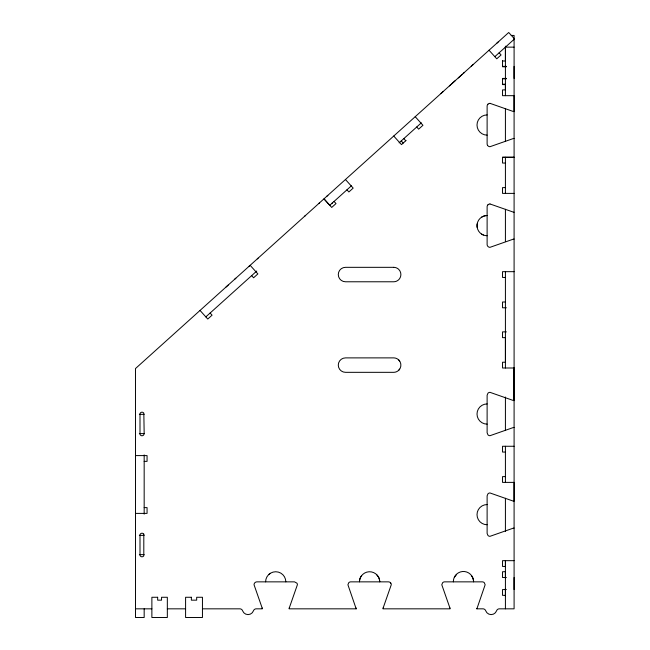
<?xml version="1.0" encoding="UTF-8"?>
<svg xmlns="http://www.w3.org/2000/svg" width="650" height="650" viewBox="0 0 650 650"><rect width="100%" height="100%" fill="white"/><g stroke="black" fill="none" stroke-linecap="round" stroke-linejoin="round"><path stroke-width="0.97" d="M505.416 595.782L505.416 588.762M505.416 577.72L505.416 571.699L502.531 571.74L502.531 577.525L506.382 577.525M505.416 566.686L505.416 560.666L505.416 608.831M514.093 427.432A2.901 2.901 0 0 0 513.264 427.554L490.003 435.695A2.893 2.893 0 0 1 487.963 434.85L487.118 432.802L487.118 395.233L487.963 393.193A2.893 2.893 0 0 1 490.003 392.34L513.264 400.481A2.901 2.901 0 0 0 514.085 400.603L514.093 367.998L502.531 367.998L502.531 362.221L505.424 362.221L505.424 337.651L502.531 337.651L502.531 331.874L506.382 331.874M514.085 78.422L514.093 66.381M514.085 589.566L514.093 577.525M514.085 400.603L514.093 367.998M511.201 35.433L514.093 35.433L514.093 608.831L499.322 608.831A2.893 2.893 0 0 0 496.6 610.756A5.785 5.785 0 0 1 485.696 610.756A2.893 2.893 0 0 0 482.974 608.831L476.881 608.831L485.144 584.748L484.299 582.701A2.893 2.893 0 0 0 482.251 581.856L444.681 581.856A2.884 2.884 0 0 0 442.642 582.701L441.789 584.748L449.987 608.205M476.881 608.831L476.913 608.416M477.173 223.803L477.043 226.549A10.099 10.099 0 0 0 487.118 235.755M144.17 433.615L143.804 434.817A2.161 2.161 0 0 1 140.002 434.444L140.002 413.514A2.186 2.186 0 0 1 143.829 413.14L144.17 433.615L139.352 433.615M143.804 534.162L143.804 555.847A2.161 2.161 0 0 1 140.002 555.474L140.002 534.544A2.186 2.186 0 0 1 143.829 534.17M289.193 608.205L297.391 584.748A2.909 2.909 0 0 0 296.92 583.164L294.499 581.856L256.929 581.856A2.909 2.909 0 0 0 254.036 584.748L262.226 608.205M383.069 608.205L391.267 584.748A2.884 2.884 0 0 0 390.788 583.156L390.423 582.701A2.884 2.884 0 0 0 388.375 581.856L350.805 581.856A2.893 2.893 0 0 0 348.757 582.701L347.912 584.748L356.176 608.831L289.128 608.831A2.884 2.884 0 0 1 289.25 608.002M361.611 575.64L360.693 577.046A10.156 10.156 0 0 0 359.474 581.856A10.148 10.148 0 0 1 361.181 576.233A10.116 10.116 0 0 1 379.706 581.856A10.148 10.148 0 0 0 378.544 577.029L376.439 574.413M454.569 577.046L456.617 574.413M487.963 104.187L487.589 104.65A2.86 2.86 0 0 0 487.118 106.234L487.118 143.804A2.893 2.893 0 0 0 487.589 145.389M487.963 204.815L487.589 205.278A2.86 2.86 0 0 0 487.118 206.854L487.118 244.424A2.893 2.893 0 0 0 487.589 246.009L487.963 246.472A2.893 2.893 0 0 0 490.011 247.317L513.264 239.176A2.893 2.893 0 0 1 514.093 239.054M234.626 279.297L235.852 278.192M304.387 216.482L305.614 215.377M449.394 85.922L450.621 84.817M226.037 287.032L228.182 285.098M440.806 93.657L442.951 91.723M472.981 64.683L471.258 66.227M331.671 203.588L332.459 202.873M451.596 83.939L455.544 80.381M462.223 74.368L458.274 77.919M463.198 73.483L464.425 72.386M205.839 316.883L256.742 271.05M329.574 205.473L351.406 185.819M399.116 142.854L421.322 122.858M494.837 56.672L514.524 38.943L508.723 32.5L135.476 368.566L135.501 617.5L144.17 617.5L144.17 608.831M406.063 140.489L401.473 144.625L393.738 136.037M326.658 196.43L327.868 195.341M496.551 43.461L498.696 41.527M249.129 266.24L249.657 265.761M257.278 258.903L258.099 258.164M318.898 203.418L319.426 202.946M268.864 574.413L270.181 573.389M481.585 217.173L483.397 216.239A10.099 10.099 0 0 1 487.118 215.524A10.099 10.099 0 0 0 477.051 224.746L477.173 227.484M514.093 47.141L505.416 47.141L505.416 61.002L502.531 61.002M502.531 66.381L506.382 66.381M506.382 66.779L502.531 66.779L502.531 60.604M506.382 78.422L502.531 78.422L502.531 84.606L505.424 84.606L505.416 89.903L502.531 89.903L502.531 95.68L514.093 95.68L514.085 111.605A2.901 2.901 0 0 1 513.264 111.483L490.011 103.342M502.531 78.821L506.382 78.821M502.531 84.199L505.416 84.199M502.531 157.268L514.093 157.268L502.531 157.268L502.531 163.044L505.424 163.044M505.424 187.614L502.531 187.614L502.531 193.391L514.093 193.391M514.093 271.668L502.531 271.668L502.531 277.444L505.424 277.444M505.424 302.006L502.531 302.006L502.531 307.791L506.382 307.791M139.352 414.342L144.17 414.342M514.093 446.266L502.531 446.266L502.531 452.051L505.416 452.051M135.501 455.593L147.062 455.593L147.062 461.37L144.17 461.37M505.416 476.613L502.531 476.613L502.531 482.389L514.093 482.389L514.085 501.223A2.901 2.901 0 0 1 513.264 501.109L490.003 492.968A2.893 2.893 0 0 0 487.963 493.813L487.118 495.852L487.118 533.423L487.963 535.47A2.893 2.893 0 0 0 490.003 536.315L513.264 528.174A2.901 2.901 0 0 1 514.093 528.052M144.17 507.609L147.062 507.609L147.062 513.394L135.501 513.394M139.352 535.372L144.17 535.372M139.352 554.637L144.17 554.637M514.093 560.666L502.531 560.666L502.531 566.442L505.416 566.442M506.382 589.566L502.531 589.566L502.531 595.343L505.416 595.343M135.501 608.831L151.881 608.831M167.334 608.831L185.591 608.831M202.451 608.831L239.858 608.831A2.893 2.893 0 0 1 242.58 610.756A5.785 5.785 0 0 0 253.484 610.756A2.893 2.893 0 0 1 256.206 608.831L262.299 608.831A2.876 2.876 0 0 0 262.178 608.002M490.011 203.97L513.467 212.16A2.868 2.868 0 0 0 514.093 212.225M483.397 235.048L481.585 234.106M499.127 52.804L501.061 54.949L496.771 58.817L489.036 50.229M415.212 116.699L422.947 125.287L418.649 129.155L416.715 127.01M403.829 138.612L405.762 140.757M401.261 140.92L403.195 143.065M345.442 179.514L353.178 188.102L348.887 191.969L346.954 189.824M334.067 201.427L336.001 203.572L331.703 207.439L323.968 198.851L329.769 205.294M250.144 265.322L257.879 273.91L253.589 277.777L251.656 275.632M210.129 313.016L212.062 315.169L207.764 319.036L200.029 310.44M390.414 582.701L390.796 583.164M487.589 145.389L487.963 145.844A2.893 2.893 0 0 0 490.011 146.697L513.264 138.556A2.901 2.901 0 0 1 514.093 138.434M471.445 575.64L472.363 577.046A10.156 10.156 0 0 1 473.582 581.856L473.387 579.881A10.091 10.091 0 0 0 453.351 581.856M505.416 46.134L505.416 95.68M505.416 108.461L505.416 141.481M505.416 157.268L505.416 193.391M505.416 209.284L505.416 241.621M505.416 271.668L505.416 367.998M505.416 397.028L505.416 430.381M505.416 446.266L505.416 482.389M505.416 498.257L505.416 531.538M144.17 454.911L144.17 514.142M383.126 608.002A2.884 2.884 0 0 0 383.004 608.831L450.052 608.831A2.876 2.876 0 0 0 449.93 608.002M487.955 204.823A2.86 2.86 0 0 1 489.978 203.986M487.118 524.753A10.099 10.099 0 0 1 477.011 514.654A10.099 10.099 0 0 1 487.118 504.554M487.118 424.133A10.099 10.099 0 0 1 477.011 414.034A10.099 10.099 0 0 1 487.118 403.926M487.955 104.203A2.86 2.86 0 0 1 489.978 103.358M487.118 135.135A10.107 10.107 0 0 1 477.003 125.019A10.107 10.107 0 0 1 487.118 114.912M356.054 608.002A2.876 2.876 0 0 1 356.176 608.831M399.669 369.135A7.223 7.223 0 0 1 393.673 372.328L345.507 372.328A7.223 7.223 0 0 1 338.284 365.105A7.223 7.223 0 0 1 345.507 357.89L393.673 357.882A7.223 7.223 0 0 1 399.669 361.091M398.783 359.986A7.239 7.239 0 0 1 398.783 370.216M265.598 581.856A10.116 10.116 0 0 1 275.714 571.748A10.116 10.116 0 0 1 285.829 581.856M393.673 267.329L345.507 267.329A7.223 7.223 0 0 0 338.284 274.552A7.223 7.223 0 0 0 345.507 281.775L393.673 281.775A7.223 7.223 0 0 0 399.669 278.582A7.239 7.239 0 0 0 398.783 269.433A7.223 7.223 0 0 0 393.673 267.337M157.657 597.269L151.881 597.269L151.873 617.5L167.334 617.5L167.334 597.269L161.549 597.269L161.549 600.161L157.657 600.161L157.657 597.269M191.376 597.269L185.591 597.269L185.591 617.5L202.451 617.5L202.451 597.269L196.674 597.269L196.674 600.161L191.376 600.161L191.376 597.269"/></g></svg>
